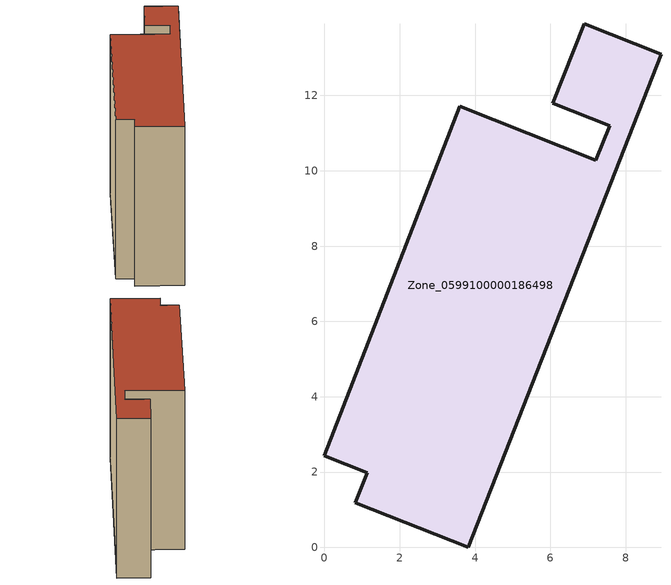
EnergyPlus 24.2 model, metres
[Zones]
Zone_0599100000186498
 floor ground (C_G): 7.57,11.2 6.06,11.8 6.9,13.91 8.94,13.09 3.82,0 0.82,1.19 1.14,1.98 0,2.43 3.59,11.72 7.2,10.28 z2.99
 wall outside (C_F): 1.14,1.98 0.82,1.19 3.82,0 8.94,13.09 6.9,13.91 6.06,11.8 7.57,11.2 7.2,10.28 3.59,11.72 0,2.43 1.14,1.98 z2.99:15.27
 roof outside (C_R): 7.57,11.2 7.2,10.28 3.59,11.72 0,2.43 1.14,1.98 0.82,1.19 3.82,0 8.94,13.09 6.9,13.91 6.06,11.8 z15.27
[BUILDING]
Pand.0599100000186498: North Axis=0; Terrain=City; Loads Convergence Tolerance Value=0.04; Temperature Convergence Tolerance Value=0.4; Solar Distribution=FullExterior; Maximum Number of Warmup Days=25; Minimum Number of Warmup Days=1
[Site:Location]
Rotterdam.The.Hague.AP_ZH_NLD Design_Conditions: Latitude=51.96; Longitude=4.45; Time Zone=1; Elevation=-4.5
[SITE:GROUNDTEMPERATURE:BUILDINGSURFACE]
18, 18, 18, 18, 18, 18, 18, 18, 18, 18, 18, 18
[MATERIAL] Thermal Absorptance=0.9; Solar Absorptance=0.7; Visible Absorptance=0.7
Name | Roughness | Thickness | Conductivity | Density | Specific Heat
G.TI.1975-1991 | MediumSmooth | 0.15 | 0.288461 | 540 | 1210
F.TI.1975-1991 | Rough | 0.3 | 0.230769 | 1920 | 840
R.TI.1975-1991 | MediumRough | 0.2 | 0.153846 | 1500 | 1000
[CONSTRUCTION]
C_G: G.TI.1975-1991
C_F: F.TI.1975-1991
C_R: R.TI.1975-1991
[ZONE]
Zone_0599100000186498: Type=1; Multiplier=1; Ceiling Height=Autocalculate; Volume=Autocalculate; Floor Area=autocalculate; Part of Total Floor Area=Yes
[ZONEINFILTRATION:DESIGNFLOWRATE]
Infil_Zone_0599100000186498: Zone or ZoneList or Space or SpaceList=Zone_0599100000186498; Schedule=AlwaysOn; Design Flow Rate Calculation Method=Flow/Area; Flow Rate per Floor Area=0.003; Constant Term Coefficient=1; Temperature Term Coefficient=0; Velocity Term Coefficient=0; Velocity Squared Term Coefficient=0
[HVACTEMPLATE:ZONE:IDEALLOADSAIRSYSTEM]
Zone_0599100000186498: Maximum Heating Supply Air Temperature=50; Minimum Cooling Supply Air Temperature=13; Maximum Heating Supply Air Humidity Ratio=0.0156; Minimum Cooling Supply Air Humidity Ratio=0.0077; Heating Limit=NoLimit; Cooling Limit=NoLimit; Dehumidification Control Type=ConstantSensibleHeatRatio; Cooling Sensible Heat Ratio=0.7; Dehumidification Setpoint=60; Humidification Control Type=None; Humidification Setpoint=30; Outdoor Air Method=None; Outdoor Air Flow Rate per Person=0.00944; Outdoor Air Flow Rate per Zone Floor Area=0; Outdoor Air Flow Rate per Zone=0; Demand Controlled Ventilation Type=None; Outdoor Air Economizer Type=NoEconomizer; Heat Recovery Type=None; Sensible Heat Recovery Effectiveness=0.7; Latent Heat Recovery Effectiveness=0.65
[ZONECONTROL:THERMOSTAT]
ThermostatControl_Zone_0599100000186498: Zone or ZoneList=Zone_0599100000186498; Control Type Schedule=DualSetpointControlType; Control 1=Thermostat_Zone_0599100000186498; Temperature Difference Between Cutout And Setpoint=0
[THERMOSTATSETPOINT:DUALSETPOINT]
Thermostat_Zone_0599100000186498: Heating Setpoint Temperature Schedule=HeatingSetpoint_Zone_0599100000186498; Cooling Setpoint Temperature Schedule=CoolingSetpoint_Zone_0599100000186498
[SCHEDULE:COMPACT]
HeatingSetpoint_Zone_0599100000186498: Through: 12/31, For: AllDays, Until: 24:00, 21
CoolingSetpoint_Zone_0599100000186498: Through: 12/31, For: AllDays, Until: 24:00, 24
DualSetpointControlType: Through: 12/31, For: AllDays, Until: 24:00, 4
AlwaysOn: Through: 12/31, For: AllDays, Until: 24:00, 1
